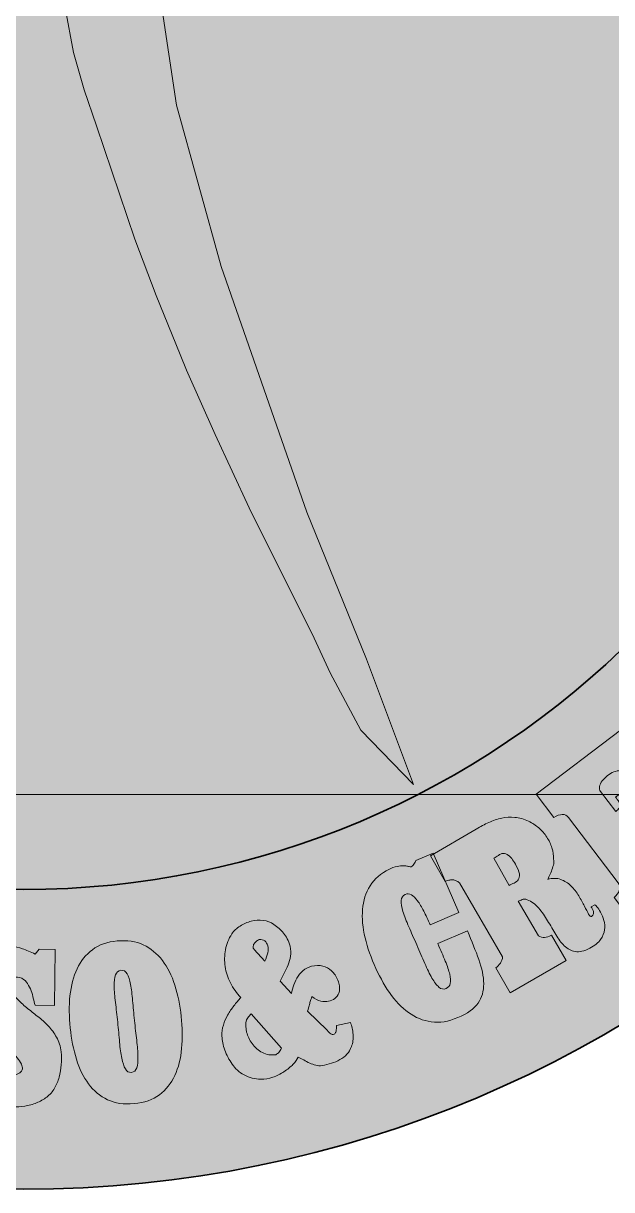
# Model space of a CAD drawing. Header units: millimetres. Extents: x 35 to 157, y -105 to -32.
# Drawn here: x 70 to 87.66, y -105.01 to -70 of the extents above; entities that cross this region are included whole.
import ezdxf

# ---------------------------------------------------------------- set-up
doc = ezdxf.new("R2010")
doc.units = ezdxf.units.MM
doc.header["$MEASUREMENT"] = 0
doc.layers.add('Layer 1', color=7, linetype='Continuous', lineweight=0)
picture_1 = doc.add_image_def('image1.png', size_in_pixel=(2001, 1330))

# ---------------------------------------------------------------- blocks, each defined once
blk = doc.blocks.new('Block_1')
at = {"layer": 'Layer 1'}
h = blk.add_hatch(color=250, dxfattribs=at)
h.dxf.hatch_style = 2
edge = h.paths.add_edge_path()
edge.add_spline(control_points=[(87.931, -91.218), (87.931, -91.218), (89.052, -92.699), (89.052, -92.699), (89.052, -92.699), (88.508, -93.11), (88.508, -93.11), (88.508, -93.11), (88.048, -92.503), (88.048, -92.503), (88.014, -92.458), (87.968, -92.435), (87.912, -92.433), (87.856, -92.432), (87.794, -92.444), (87.727, -92.47), (87.661, -92.496), (87.597, -92.533), (87.536, -92.581), (87.476, -92.63), (87.424, -92.682), (87.381, -92.739), (87.337, -92.796), (87.309, -92.853), (87.297, -92.909), (87.284, -92.965), (87.294, -93.016), (87.329, -93.061), (87.329, -93.061), (87.782, -93.66), (87.782, -93.66), (87.833, -93.622), (87.868, -93.587), (87.887, -93.557), (87.906, -93.527), (87.915, -93.496), (87.913, -93.464), (87.911, -93.433), (87.898, -93.398), (87.873, -93.359), (87.848, -93.32), (87.816, -93.275), (87.778, -93.225), (87.778, -93.225), (88.056, -93.014), (88.056, -93.014), (88.056, -93.014), (89.011, -94.275), (89.011, -94.275), (89.011, -94.275), (88.733, -94.486), (88.733, -94.486), (88.686, -94.425), (88.645, -94.377), (88.611, -94.343), (88.577, -94.309), (88.545, -94.288), (88.516, -94.279), (88.487, -94.27), (88.456, -94.273), (88.424, -94.289), (88.392, -94.304), (88.354, -94.328), (88.312, -94.36), (88.312, -94.36), (88.853, -95.092), (88.853, -95.092), (88.885, -95.134), (88.93, -95.156), (88.988, -95.156), (89.046, -95.157), (89.107, -95.143), (89.173, -95.116), (89.238, -95.088), (89.302, -95.052), (89.365, -95.006), (89.428, -94.961), (89.481, -94.91), (89.523, -94.854), (89.564, -94.798), (89.591, -94.743), (89.604, -94.686), (89.617, -94.63), (89.607, -94.58), (89.572, -94.534), (89.572, -94.534), (88.975, -93.746), (88.975, -93.746), (88.975, -93.746), (89.534, -93.336), (89.534, -93.336), (89.534, -93.336), (90.805, -95.015), (90.805, -95.015), (90.805, -95.015), (88.265, -96.937), (88.265, -96.937), (88.265, -96.937), (87.735, -96.237), (87.735, -96.237), (87.808, -96.182), (87.86, -96.112), (87.889, -96.028), (87.918, -95.944), (87.908, -95.869), (87.859, -95.805), (87.859, -95.805), (86.368, -93.834), (86.368, -93.834), (86.266, -93.717), (86.117, -93.719), (85.921, -93.841), (85.921, -93.841), (85.391, -93.14), (85.391, -93.14), (85.391, -93.14), (87.931, -91.218), (87.931, -91.218)], knot_values=[0, 0, 0, 0, 1, 1, 1, 2, 2, 2, 3, 3, 3, 4, 4, 4, 5, 5, 5, 6, 6, 6, 7, 7, 7, 8, 8, 8, 9, 9, 9, 10, 10, 10, 11, 11, 11, 12, 12, 12, 13, 13, 13, 14, 14, 14, 15, 15, 15, 16, 16, 16, 17, 17, 17, 18, 18, 18, 19, 19, 19, 20, 20, 20, 21, 21, 21, 22, 22, 22, 23, 23, 23, 24, 24, 24, 25, 25, 25, 26, 26, 26, 27, 27, 27, 28, 28, 28, 29, 29, 29, 30, 30, 30, 31, 31, 31, 32, 32, 32, 33, 33, 33, 34, 34, 34, 35, 35, 35, 36, 36, 36, 37, 37, 37, 38, 38, 38, 39, 39, 39, 39], degree=3, periodic=0)
h = blk.add_hatch(color=250, dxfattribs=at)
h.dxf.hatch_style = 2
edge = h.paths.add_edge_path()
edge.add_spline(control_points=[(84.77, -95.236), (84.694, -95.105), (84.626, -95.018), (84.566, -94.975), (84.506, -94.932), (84.452, -94.913), (84.401, -94.918), (84.351, -94.923), (84.304, -94.942), (84.26, -94.975), (84.216, -95.009), (84.172, -95.037), (84.128, -95.058), (84.128, -95.058), (84.583, -95.884), (84.583, -95.884), (84.629, -95.857), (84.678, -95.831), (84.731, -95.806), (84.784, -95.782), (84.826, -95.749), (84.856, -95.706), (84.887, -95.664), (84.898, -95.606), (84.891, -95.533), (84.883, -95.46), (84.843, -95.361), (84.77, -95.236)], knot_values=[0, 0, 0, 0, 1, 1, 1, 2, 2, 2, 3, 3, 3, 4, 4, 4, 5, 5, 5, 6, 6, 6, 7, 7, 7, 8, 8, 8, 9, 9, 9, 9], degree=3, periodic=0)
edge = h.paths.add_edge_path()
edge.add_spline(control_points=[(83.596, -94.186), (83.719, -94.111), (83.845, -94.044), (83.972, -93.986), (84.1, -93.928), (84.229, -93.885), (84.36, -93.858), (84.491, -93.831), (84.624, -93.823), (84.757, -93.835), (84.891, -93.848), (85.028, -93.886), (85.168, -93.952), (85.28, -94.005), (85.382, -94.072), (85.475, -94.153), (85.567, -94.234), (85.646, -94.326), (85.713, -94.427), (85.781, -94.529), (85.832, -94.637), (85.868, -94.75), (85.904, -94.864), (85.92, -94.979), (85.918, -95.095), (85.931, -95.124), (85.932, -95.168), (85.921, -95.225), (85.909, -95.283), (85.892, -95.343), (85.869, -95.405), (85.846, -95.467), (85.822, -95.526), (85.797, -95.581), (85.772, -95.637), (85.754, -95.676), (85.743, -95.699), (85.889, -95.655), (86.019, -95.654), (86.134, -95.698), (86.249, -95.741), (86.351, -95.806), (86.44, -95.893), (86.53, -95.98), (86.607, -96.08), (86.673, -96.193), (86.737, -96.302), (86.793, -96.405), (86.843, -96.501), (86.892, -96.596), (86.934, -96.675), (86.968, -96.737), (87.002, -96.799), (87.031, -96.823), (87.055, -96.809), (87.092, -96.787), (87.112, -96.76), (87.116, -96.728), (87.119, -96.695), (87.115, -96.664), (87.104, -96.634), (87.092, -96.604), (87.079, -96.577), (87.064, -96.555), (87.05, -96.533), (87.044, -96.522), (87.047, -96.52), (87.047, -96.52), (87.152, -96.459), (87.152, -96.459), (87.158, -96.455), (87.18, -96.474), (87.216, -96.516), (87.253, -96.558), (87.29, -96.614), (87.329, -96.683), (87.367, -96.753), (87.4, -96.834), (87.427, -96.926), (87.454, -97.018), (87.461, -97.113), (87.448, -97.211), (87.436, -97.308), (87.396, -97.404), (87.329, -97.5), (87.263, -97.596), (87.154, -97.684), (87.004, -97.763), (86.836, -97.852), (86.69, -97.885), (86.566, -97.861), (86.442, -97.838), (86.333, -97.78), (86.24, -97.69), (86.146, -97.6), (86.061, -97.487), (85.983, -97.353), (85.903, -97.216), (85.822, -97.078), (85.739, -96.94), (85.657, -96.802), (85.568, -96.675), (85.471, -96.558), (85.374, -96.441), (85.26, -96.357), (85.129, -96.307), (85.068, -96.285), (85.016, -96.285), (84.975, -96.305), (84.933, -96.325), (84.894, -96.341), (84.857, -96.354), (84.857, -96.354), (85.461, -97.393), (85.461, -97.393), (85.525, -97.425), (85.587, -97.44), (85.646, -97.438), (85.706, -97.436), (85.774, -97.413), (85.851, -97.368), (85.851, -97.368), (86.292, -98.128), (86.292, -98.128), (86.292, -98.128), (84.614, -99.104), (84.614, -99.104), (84.614, -99.104), (84.186, -98.349), (84.186, -98.349), (84.235, -98.312), (84.279, -98.266), (84.32, -98.21), (84.361, -98.154), (84.383, -98.089), (84.386, -98.018), (84.386, -98.018), (83.096, -95.799), (83.096, -95.799), (83.056, -95.774), (83.022, -95.753), (82.992, -95.737), (82.963, -95.722), (82.933, -95.712), (82.902, -95.708), (82.87, -95.703), (82.836, -95.706), (82.799, -95.715), (82.762, -95.725), (82.717, -95.738), (82.666, -95.756), (82.666, -95.756), (82.219, -94.987), (82.219, -94.987), (82.219, -94.987), (83.596, -94.186), (83.596, -94.186)], knot_values=[0, 0, 0, 0, 1, 1, 1, 2, 2, 2, 3, 3, 3, 4, 4, 4, 5, 5, 5, 6, 6, 6, 7, 7, 7, 8, 8, 8, 9, 9, 9, 10, 10, 10, 11, 11, 11, 12, 12, 12, 13, 13, 13, 14, 14, 14, 15, 15, 15, 16, 16, 16, 17, 17, 17, 18, 18, 18, 19, 19, 19, 20, 20, 20, 21, 21, 21, 22, 22, 22, 23, 23, 23, 24, 24, 24, 25, 25, 25, 26, 26, 26, 27, 27, 27, 28, 28, 28, 29, 29, 29, 30, 30, 30, 31, 31, 31, 32, 32, 32, 33, 33, 33, 34, 34, 34, 35, 35, 35, 36, 36, 36, 37, 37, 37, 38, 38, 38, 39, 39, 39, 40, 40, 40, 41, 41, 41, 42, 42, 42, 43, 43, 43, 44, 44, 44, 45, 45, 45, 46, 46, 46, 47, 47, 47, 48, 48, 48, 49, 49, 49, 50, 50, 50, 51, 51, 51, 52, 52, 52, 52], degree=3, periodic=0)
h = blk.add_hatch(color=250, dxfattribs=at)
h.dxf.hatch_style = 2
edge = h.paths.add_edge_path()
edge.add_spline(control_points=[(82.213, -97.063), (82.147, -96.911), (82.082, -96.772), (82.019, -96.648), (81.955, -96.524), (81.893, -96.42), (81.832, -96.337), (81.771, -96.254), (81.71, -96.195), (81.649, -96.16), (81.587, -96.125), (81.526, -96.121), (81.464, -96.147), (81.39, -96.179), (81.35, -96.24), (81.344, -96.329), (81.339, -96.418), (81.356, -96.53), (81.397, -96.664), (81.438, -96.798), (81.496, -96.95), (81.571, -97.119), (81.646, -97.288), (81.726, -97.47), (81.81, -97.664), (81.894, -97.858), (81.974, -98.043), (82.05, -98.218), (82.125, -98.389), (82.197, -98.536), (82.267, -98.657), (82.337, -98.779), (82.406, -98.87), (82.475, -98.93), (82.543, -98.991), (82.615, -99.005), (82.689, -98.973), (82.76, -98.942), (82.803, -98.891), (82.818, -98.819), (82.833, -98.747), (82.827, -98.656), (82.8, -98.544), (82.773, -98.433), (82.728, -98.301), (82.666, -98.147), (82.603, -97.994), (82.529, -97.82), (82.445, -97.625), (82.445, -97.625), (83.329, -97.243), (83.329, -97.243), (83.464, -97.553), (83.579, -97.841), (83.674, -98.105), (83.769, -98.37), (83.818, -98.611), (83.82, -98.829), (83.823, -99.047), (83.765, -99.241), (83.649, -99.411), (83.532, -99.58), (83.33, -99.726), (83.044, -99.846), (82.758, -99.966), (82.492, -100.008), (82.246, -99.973), (81.999, -99.937), (81.772, -99.844), (81.562, -99.692), (81.352, -99.541), (81.161, -99.341), (80.99, -99.092), (80.819, -98.844), (80.666, -98.564), (80.531, -98.253), (80.397, -97.942), (80.298, -97.637), (80.236, -97.337), (80.173, -97.038), (80.159, -96.759), (80.194, -96.502), (80.228, -96.245), (80.317, -96.016), (80.461, -95.815), (80.605, -95.614), (80.815, -95.456), (81.092, -95.34), (81.183, -95.312), (81.261, -95.295), (81.324, -95.291), (81.387, -95.287), (81.44, -95.287), (81.48, -95.293), (81.521, -95.298), (81.554, -95.305), (81.579, -95.313), (81.604, -95.322), (81.626, -95.323), (81.646, -95.316), (81.666, -95.309), (81.686, -95.293), (81.706, -95.267), (81.725, -95.241), (81.75, -95.197), (81.781, -95.134), (81.781, -95.134), (82.305, -94.907), (82.305, -94.907), (82.305, -94.907), (83.077, -96.688), (83.077, -96.688), (83.077, -96.688), (82.213, -97.063), (82.213, -97.063)], knot_values=[0, 0, 0, 0, 1, 1, 1, 2, 2, 2, 3, 3, 3, 4, 4, 4, 5, 5, 5, 6, 6, 6, 7, 7, 7, 8, 8, 8, 9, 9, 9, 10, 10, 10, 11, 11, 11, 12, 12, 12, 13, 13, 13, 14, 14, 14, 15, 15, 15, 16, 16, 16, 17, 17, 17, 18, 18, 18, 19, 19, 19, 20, 20, 20, 21, 21, 21, 22, 22, 22, 23, 23, 23, 24, 24, 24, 25, 25, 25, 26, 26, 26, 27, 27, 27, 28, 28, 28, 29, 29, 29, 30, 30, 30, 31, 31, 31, 32, 32, 32, 33, 33, 33, 34, 34, 34, 35, 35, 35, 36, 36, 36, 37, 37, 37, 38, 38, 38, 38], degree=3, periodic=0)
h = blk.add_hatch(color=250, dxfattribs=at)
h.dxf.hatch_style = 2
edge = h.paths.add_edge_path()
edge.add_spline(control_points=[(77.077, -97.502), (77.048, -97.517), (77.02, -97.536), (76.994, -97.559), (76.967, -97.583), (76.944, -97.608), (76.926, -97.635), (76.907, -97.662), (76.898, -97.69), (76.896, -97.719), (76.895, -97.749), (76.907, -97.777), (76.932, -97.803), (76.932, -97.803), (77.249, -98.151), (77.249, -98.151), (77.292, -98.067), (77.322, -97.984), (77.337, -97.903), (77.352, -97.823), (77.352, -97.751), (77.337, -97.69), (77.323, -97.628), (77.293, -97.579), (77.249, -97.543), (77.205, -97.508), (77.148, -97.494), (77.077, -97.502)], knot_values=[0, 0, 0, 0, 1, 1, 1, 2, 2, 2, 3, 3, 3, 4, 4, 4, 5, 5, 5, 6, 6, 6, 7, 7, 7, 8, 8, 8, 9, 9, 9, 9], degree=3, periodic=0)
edge = h.paths.add_edge_path()
edge.add_spline(control_points=[(76.842, -99.732), (76.842, -99.732), (76.761, -99.819), (76.761, -99.819), (76.761, -99.819), (76.698, -99.912), (76.698, -99.912), (76.669, -100.037), (76.671, -100.16), (76.703, -100.283), (76.735, -100.402), (76.789, -100.516), (76.865, -100.624), (76.95, -100.74), (77.053, -100.83), (77.175, -100.894), (77.296, -100.959), (77.43, -100.981), (77.578, -100.96), (77.613, -100.94), (77.644, -100.916), (77.671, -100.889), (77.699, -100.861), (77.725, -100.821), (77.751, -100.766), (77.751, -100.766), (76.842, -99.732), (76.842, -99.732)], knot_values=[0, 0, 0, 0, 1, 1, 1, 2, 2, 2, 3, 3, 3, 4, 4, 4, 5, 5, 5, 6, 6, 6, 7, 7, 7, 8, 8, 8, 9, 9, 9, 9], degree=3, periodic=0)
edge = h.paths.add_edge_path()
edge.add_spline(control_points=[(77.521, -97.05), (77.575, -97.09), (77.627, -97.131), (77.677, -97.173), (77.726, -97.214), (77.771, -97.26), (77.811, -97.309), (77.852, -97.359), (77.889, -97.415), (77.922, -97.477), (77.955, -97.54), (77.983, -97.615), (78.006, -97.704), (78.031, -97.811), (78.036, -97.91), (78.022, -98.001), (78.008, -98.092), (77.983, -98.18), (77.947, -98.264), (77.911, -98.349), (77.872, -98.431), (77.829, -98.512), (77.787, -98.592), (77.749, -98.672), (77.714, -98.75), (77.714, -98.75), (78.048, -99.122), (78.048, -99.122), (78.066, -99.037), (78.091, -98.949), (78.124, -98.858), (78.156, -98.767), (78.199, -98.682), (78.253, -98.602), (78.306, -98.522), (78.372, -98.454), (78.45, -98.396), (78.528, -98.34), (78.623, -98.303), (78.736, -98.288), (78.86, -98.273), (78.969, -98.284), (79.063, -98.322), (79.156, -98.359), (79.238, -98.419), (79.308, -98.503), (79.343, -98.541), (79.376, -98.587), (79.405, -98.642), (79.434, -98.696), (79.456, -98.752), (79.471, -98.81), (79.486, -98.865), (79.494, -98.919), (79.495, -98.973), (79.497, -99.028), (79.488, -99.074), (79.469, -99.112), (79.442, -99.174), (79.402, -99.226), (79.35, -99.269), (79.297, -99.312), (79.235, -99.342), (79.165, -99.357), (79.094, -99.372), (79.015, -99.369), (78.93, -99.348), (78.844, -99.327), (78.755, -99.283), (78.665, -99.216), (78.639, -99.285), (78.622, -99.332), (78.615, -99.358), (78.607, -99.383), (78.601, -99.405), (78.596, -99.423), (78.592, -99.44), (78.586, -99.464), (78.579, -99.493), (78.572, -99.522), (78.557, -99.574), (78.533, -99.65), (78.533, -99.65), (79.124, -100.227), (79.124, -100.227), (79.165, -100.282), (79.199, -100.317), (79.229, -100.333), (79.259, -100.349), (79.285, -100.356), (79.306, -100.354), (79.327, -100.352), (79.342, -100.344), (79.351, -100.328), (79.36, -100.313), (79.365, -100.302), (79.367, -100.294), (79.385, -100.282), (79.395, -100.254), (79.396, -100.21), (79.397, -100.165), (79.398, -100.123), (79.398, -100.083), (79.398, -100.083), (79.823, -99.992), (79.823, -99.992), (79.84, -100.042), (79.856, -100.099), (79.87, -100.16), (79.885, -100.222), (79.895, -100.285), (79.899, -100.35), (79.903, -100.415), (79.902, -100.478), (79.895, -100.54), (79.887, -100.602), (79.872, -100.658), (79.849, -100.708), (79.819, -100.803), (79.775, -100.883), (79.715, -100.946), (79.655, -101.01), (79.585, -101.064), (79.506, -101.108), (79.427, -101.153), (79.34, -101.19), (79.248, -101.218), (79.155, -101.246), (79.061, -101.269), (78.967, -101.287), (78.904, -101.296), (78.842, -101.293), (78.781, -101.276), (78.72, -101.259), (78.659, -101.237), (78.597, -101.21), (78.535, -101.182), (78.475, -101.152), (78.416, -101.118), (78.358, -101.084), (78.302, -101.055), (78.248, -101.029), (78.222, -101.098), (78.171, -101.171), (78.095, -101.25), (78.02, -101.328), (77.929, -101.402), (77.825, -101.469), (77.721, -101.537), (77.608, -101.593), (77.486, -101.636), (77.364, -101.679), (77.245, -101.7), (77.128, -101.698), (76.951, -101.694), (76.785, -101.65), (76.63, -101.567), (76.475, -101.484), (76.356, -101.375), (76.273, -101.24), (76.177, -101.113), (76.101, -100.973), (76.047, -100.821), (75.992, -100.67), (75.964, -100.53), (75.963, -100.403), (75.958, -100.287), (75.971, -100.177), (76.004, -100.072), (76.036, -99.967), (76.08, -99.865), (76.134, -99.769), (76.189, -99.672), (76.251, -99.58), (76.321, -99.492), (76.391, -99.404), (76.46, -99.32), (76.53, -99.239), (76.401, -99.11), (76.296, -98.965), (76.216, -98.806), (76.135, -98.647), (76.082, -98.483), (76.058, -98.314), (76.033, -98.145), (76.037, -97.976), (76.068, -97.807), (76.1, -97.638), (76.164, -97.479), (76.259, -97.33), (76.32, -97.241), (76.402, -97.163), (76.507, -97.097), (76.612, -97.031), (76.724, -96.983), (76.844, -96.953), (76.963, -96.923), (77.083, -96.915), (77.204, -96.928), (77.324, -96.942), (77.43, -96.983), (77.521, -97.05)], knot_values=[0, 0, 0, 0, 1, 1, 1, 2, 2, 2, 3, 3, 3, 4, 4, 4, 5, 5, 5, 6, 6, 6, 7, 7, 7, 8, 8, 8, 9, 9, 9, 10, 10, 10, 11, 11, 11, 12, 12, 12, 13, 13, 13, 14, 14, 14, 15, 15, 15, 16, 16, 16, 17, 17, 17, 18, 18, 18, 19, 19, 19, 20, 20, 20, 21, 21, 21, 22, 22, 22, 23, 23, 23, 24, 24, 24, 25, 25, 25, 26, 26, 26, 27, 27, 27, 28, 28, 28, 29, 29, 29, 30, 30, 30, 31, 31, 31, 32, 32, 32, 33, 33, 33, 34, 34, 34, 35, 35, 35, 36, 36, 36, 37, 37, 37, 38, 38, 38, 39, 39, 39, 40, 40, 40, 41, 41, 41, 42, 42, 42, 43, 43, 43, 44, 44, 44, 45, 45, 45, 46, 46, 46, 47, 47, 47, 48, 48, 48, 49, 49, 49, 50, 50, 50, 51, 51, 51, 52, 52, 52, 53, 53, 53, 54, 54, 54, 55, 55, 55, 56, 56, 56, 57, 57, 57, 58, 58, 58, 59, 59, 59, 60, 60, 60, 61, 61, 61, 62, 62, 62, 63, 63, 63, 64, 64, 64, 65, 65, 65, 66, 66, 66, 67, 67, 67, 67], degree=3, periodic=0)
h = blk.add_hatch(color=250, dxfattribs=at)
h.dxf.hatch_style = 2
edge = h.paths.add_edge_path()
edge.add_spline(control_points=[(72.931, -98.426), (72.85, -98.434), (72.795, -98.481), (72.767, -98.565), (72.738, -98.65), (72.725, -98.762), (72.727, -98.902), (72.729, -99.042), (72.742, -99.205), (72.765, -99.39), (72.788, -99.576), (72.81, -99.774), (72.832, -99.984), (72.854, -100.195), (72.873, -100.394), (72.888, -100.58), (72.904, -100.766), (72.926, -100.928), (72.955, -101.065), (72.983, -101.202), (73.019, -101.309), (73.063, -101.386), (73.106, -101.463), (73.168, -101.498), (73.249, -101.489), (73.326, -101.481), (73.378, -101.435), (73.405, -101.351), (73.432, -101.266), (73.444, -101.154), (73.442, -101.014), (73.44, -100.874), (73.427, -100.712), (73.404, -100.526), (73.381, -100.34), (73.359, -100.142), (73.337, -99.932), (73.315, -99.721), (73.296, -99.523), (73.281, -99.337), (73.265, -99.15), (73.244, -98.988), (73.219, -98.851), (73.194, -98.713), (73.16, -98.606), (73.117, -98.529), (73.073, -98.452), (73.011, -98.417), (72.931, -98.426)], knot_values=[0, 0, 0, 0, 1, 1, 1, 2, 2, 2, 3, 3, 3, 4, 4, 4, 5, 5, 5, 6, 6, 6, 7, 7, 7, 8, 8, 8, 9, 9, 9, 10, 10, 10, 11, 11, 11, 12, 12, 12, 13, 13, 13, 14, 14, 14, 15, 15, 15, 16, 16, 16, 16], degree=3, periodic=0)
edge = h.paths.add_edge_path()
edge.add_spline(control_points=[(72.818, -97.544), (73.116, -97.517), (73.377, -97.556), (73.601, -97.662), (73.825, -97.768), (74.016, -97.924), (74.174, -98.129), (74.332, -98.334), (74.457, -98.581), (74.549, -98.869), (74.641, -99.158), (74.704, -99.471), (74.739, -99.808), (74.774, -100.144), (74.779, -100.465), (74.752, -100.769), (74.725, -101.073), (74.657, -101.344), (74.549, -101.58), (74.44, -101.817), (74.286, -102.01), (74.087, -102.16), (73.889, -102.31), (73.634, -102.4), (73.325, -102.428), (73.016, -102.457), (72.75, -102.417), (72.526, -102.309), (72.302, -102.201), (72.112, -102.044), (71.958, -101.836), (71.803, -101.629), (71.682, -101.381), (71.593, -101.092), (71.505, -100.803), (71.443, -100.491), (71.408, -100.154), (71.373, -99.817), (71.37, -99.496), (71.401, -99.192), (71.431, -98.887), (71.502, -98.617), (71.612, -98.382), (71.722, -98.147), (71.876, -97.956), (72.074, -97.807), (72.271, -97.659), (72.519, -97.571), (72.818, -97.544)], knot_values=[0, 0, 0, 0, 1, 1, 1, 2, 2, 2, 3, 3, 3, 4, 4, 4, 5, 5, 5, 6, 6, 6, 7, 7, 7, 8, 8, 8, 9, 9, 9, 10, 10, 10, 11, 11, 11, 12, 12, 12, 13, 13, 13, 14, 14, 14, 15, 15, 15, 16, 16, 16, 16], degree=3, periodic=0)
h = blk.add_hatch(color=250, dxfattribs=at)
h.dxf.hatch_style = 2
edge = h.paths.add_edge_path()
edge.add_spline(control_points=[(70.358, -97.941), (70.358, -97.941), (70.472, -97.795), (70.472, -97.795), (70.472, -97.795), (70.958, -97.802), (70.958, -97.802), (70.958, -97.802), (70.931, -99.48), (70.931, -99.48), (70.931, -99.48), (70.355, -99.47), (70.355, -99.47), (70.334, -99.41), (70.316, -99.342), (70.3, -99.266), (70.283, -99.189), (70.262, -99.114), (70.234, -99.04), (70.207, -98.965), (70.172, -98.894), (70.13, -98.826), (70.087, -98.758), (70.028, -98.705), (69.955, -98.665), (69.864, -98.628), (69.781, -98.623), (69.706, -98.65), (69.657, -98.667), (69.616, -98.699), (69.586, -98.746), (69.555, -98.793), (69.548, -98.85), (69.564, -98.918), (69.622, -99.046), (69.699, -99.16), (69.794, -99.26), (69.89, -99.361), (69.991, -99.456), (70.099, -99.546), (70.207, -99.636), (70.318, -99.724), (70.431, -99.81), (70.544, -99.897), (70.65, -99.991), (70.747, -100.093), (70.844, -100.195), (70.927, -100.31), (70.998, -100.436), (71.068, -100.562), (71.114, -100.709), (71.136, -100.875), (71.145, -101.002), (71.145, -101.13), (71.138, -101.259), (71.131, -101.387), (71.11, -101.511), (71.076, -101.631), (71.043, -101.75), (70.996, -101.861), (70.936, -101.964), (70.876, -102.068), (70.798, -102.157), (70.701, -102.233), (70.612, -102.302), (70.511, -102.36), (70.397, -102.406), (70.283, -102.451), (70.166, -102.484), (70.043, -102.503), (69.921, -102.522), (69.8, -102.526), (69.678, -102.513), (69.557, -102.501), (69.442, -102.469), (69.333, -102.418), (69.302, -102.403), (69.271, -102.386), (69.241, -102.366), (69.212, -102.346), (69.18, -102.33), (69.147, -102.317), (69.113, -102.304), (69.079, -102.294), (69.044, -102.288), (69.009, -102.282), (68.972, -102.287), (68.933, -102.3), (68.861, -102.338), (68.806, -102.402), (68.765, -102.493), (68.765, -102.493), (68.279, -102.464), (68.279, -102.464), (68.279, -102.464), (68.31, -100.533), (68.31, -100.533), (68.31, -100.533), (68.961, -100.543), (68.961, -100.543), (68.988, -100.625), (69.011, -100.714), (69.031, -100.809), (69.051, -100.905), (69.076, -100.998), (69.106, -101.091), (69.136, -101.183), (69.175, -101.268), (69.223, -101.347), (69.271, -101.425), (69.338, -101.49), (69.421, -101.54), (69.576, -101.596), (69.695, -101.601), (69.781, -101.557), (69.802, -101.547), (69.827, -101.536), (69.856, -101.524), (69.884, -101.512), (69.909, -101.495), (69.93, -101.472), (69.952, -101.449), (69.966, -101.419), (69.972, -101.383), (69.978, -101.346), (69.969, -101.299), (69.945, -101.242), (69.869, -101.114), (69.775, -100.995), (69.662, -100.885), (69.549, -100.776), (69.429, -100.668), (69.302, -100.562), (69.175, -100.456), (69.05, -100.348), (68.926, -100.238), (68.803, -100.129), (68.694, -100.009), (68.599, -99.878), (68.504, -99.748), (68.431, -99.604), (68.381, -99.446), (68.331, -99.289), (68.316, -99.109), (68.337, -98.908), (68.339, -98.788), (68.356, -98.669), (68.388, -98.549), (68.419, -98.43), (68.464, -98.32), (68.522, -98.221), (68.58, -98.121), (68.65, -98.035), (68.731, -97.962), (68.811, -97.889), (68.903, -97.836), (69.006, -97.802), (69.13, -97.762), (69.243, -97.734), (69.346, -97.718), (69.448, -97.702), (69.551, -97.699), (69.653, -97.71), (69.755, -97.72), (69.862, -97.744), (69.974, -97.781), (70.087, -97.818), (70.215, -97.872), (70.358, -97.941)], knot_values=[0, 0, 0, 0, 1, 1, 1, 2, 2, 2, 3, 3, 3, 4, 4, 4, 5, 5, 5, 6, 6, 6, 7, 7, 7, 8, 8, 8, 9, 9, 9, 10, 10, 10, 11, 11, 11, 12, 12, 12, 13, 13, 13, 14, 14, 14, 15, 15, 15, 16, 16, 16, 17, 17, 17, 18, 18, 18, 19, 19, 19, 20, 20, 20, 21, 21, 21, 22, 22, 22, 23, 23, 23, 24, 24, 24, 25, 25, 25, 26, 26, 26, 27, 27, 27, 28, 28, 28, 29, 29, 29, 30, 30, 30, 31, 31, 31, 32, 32, 32, 33, 33, 33, 34, 34, 34, 35, 35, 35, 36, 36, 36, 37, 37, 37, 38, 38, 38, 39, 39, 39, 40, 40, 40, 41, 41, 41, 42, 42, 42, 43, 43, 43, 44, 44, 44, 45, 45, 45, 46, 46, 46, 47, 47, 47, 48, 48, 48, 49, 49, 49, 50, 50, 50, 51, 51, 51, 52, 52, 52, 53, 53, 53, 54, 54, 54, 55, 55, 55, 56, 56, 56, 56], degree=3, periodic=0)
for points, knots in [([(87.931, -91.218), (87.931, -91.218), (89.052, -92.699), (89.052, -92.699), (89.052, -92.699), (88.508, -93.11), (88.508, -93.11), (88.508, -93.11), (88.048, -92.503), (88.048, -92.503), (88.014, -92.458), (87.968, -92.435), (87.912, -92.433), (87.856, -92.432), (87.794, -92.444), (87.727, -92.47), (87.661, -92.496), (87.597, -92.533), (87.536, -92.581), (87.476, -92.63), (87.424, -92.682), (87.381, -92.739), (87.337, -92.796), (87.309, -92.853), (87.297, -92.909), (87.284, -92.965), (87.294, -93.016), (87.329, -93.061), (87.329, -93.061), (87.782, -93.66), (87.782, -93.66), (87.833, -93.622), (87.868, -93.587), (87.887, -93.557), (87.906, -93.527), (87.915, -93.496), (87.913, -93.464), (87.911, -93.433), (87.898, -93.398), (87.873, -93.359), (87.848, -93.32), (87.816, -93.275), (87.778, -93.225), (87.778, -93.225), (88.056, -93.014), (88.056, -93.014), (88.056, -93.014), (89.011, -94.275), (89.011, -94.275), (89.011, -94.275), (88.733, -94.486), (88.733, -94.486), (88.686, -94.425), (88.645, -94.377), (88.611, -94.343), (88.577, -94.309), (88.545, -94.288), (88.516, -94.279), (88.487, -94.27), (88.456, -94.273), (88.424, -94.289), (88.392, -94.304), (88.354, -94.328), (88.312, -94.36), (88.312, -94.36), (88.853, -95.092), (88.853, -95.092), (88.885, -95.134), (88.93, -95.156), (88.988, -95.156), (89.046, -95.157), (89.107, -95.143), (89.173, -95.116), (89.238, -95.088), (89.302, -95.052), (89.365, -95.006), (89.428, -94.961), (89.481, -94.91), (89.523, -94.854), (89.564, -94.798), (89.591, -94.743), (89.604, -94.686), (89.617, -94.63), (89.607, -94.58), (89.572, -94.534), (89.572, -94.534), (88.975, -93.746), (88.975, -93.746), (88.975, -93.746), (89.534, -93.336), (89.534, -93.336), (89.534, -93.336), (90.805, -95.015), (90.805, -95.015), (90.805, -95.015), (88.265, -96.937), (88.265, -96.937), (88.265, -96.937), (87.735, -96.237), (87.735, -96.237), (87.808, -96.182), (87.86, -96.112), (87.889, -96.028), (87.918, -95.944), (87.908, -95.869), (87.859, -95.805), (87.859, -95.805), (86.368, -93.834), (86.368, -93.834), (86.266, -93.717), (86.117, -93.719), (85.921, -93.841), (85.921, -93.841), (85.391, -93.14), (85.391, -93.14), (85.391, -93.14), (87.931, -91.218), (87.931, -91.218)], [0, 0, 0, 0, 1, 1, 1, 2, 2, 2, 3, 3, 3, 4, 4, 4, 5, 5, 5, 6, 6, 6, 7, 7, 7, 8, 8, 8, 9, 9, 9, 10, 10, 10, 11, 11, 11, 12, 12, 12, 13, 13, 13, 14, 14, 14, 15, 15, 15, 16, 16, 16, 17, 17, 17, 18, 18, 18, 19, 19, 19, 20, 20, 20, 21, 21, 21, 22, 22, 22, 23, 23, 23, 24, 24, 24, 25, 25, 25, 26, 26, 26, 27, 27, 27, 28, 28, 28, 29, 29, 29, 30, 30, 30, 31, 31, 31, 32, 32, 32, 33, 33, 33, 34, 34, 34, 35, 35, 35, 36, 36, 36, 37, 37, 37, 38, 38, 38, 39, 39, 39, 39]), ([(83.596, -94.186), (83.719, -94.111), (83.845, -94.044), (83.972, -93.986), (84.1, -93.928), (84.229, -93.885), (84.36, -93.858), (84.491, -93.831), (84.624, -93.823), (84.757, -93.835), (84.891, -93.848), (85.028, -93.886), (85.168, -93.952), (85.28, -94.005), (85.382, -94.072), (85.475, -94.153), (85.567, -94.234), (85.646, -94.326), (85.713, -94.427), (85.781, -94.529), (85.832, -94.637), (85.868, -94.75), (85.904, -94.864), (85.92, -94.979), (85.918, -95.095), (85.931, -95.124), (85.932, -95.168), (85.921, -95.225), (85.909, -95.283), (85.892, -95.343), (85.869, -95.405), (85.846, -95.467), (85.822, -95.526), (85.797, -95.581), (85.772, -95.637), (85.754, -95.676), (85.743, -95.699), (85.889, -95.655), (86.019, -95.654), (86.134, -95.698), (86.249, -95.741), (86.351, -95.806), (86.44, -95.893), (86.53, -95.98), (86.607, -96.08), (86.673, -96.193), (86.737, -96.302), (86.793, -96.405), (86.843, -96.501), (86.892, -96.596), (86.934, -96.675), (86.968, -96.737), (87.002, -96.799), (87.031, -96.823), (87.055, -96.809), (87.092, -96.787), (87.112, -96.76), (87.116, -96.728), (87.119, -96.695), (87.115, -96.664), (87.104, -96.634), (87.092, -96.604), (87.079, -96.577), (87.064, -96.555), (87.05, -96.533), (87.044, -96.522), (87.047, -96.52), (87.047, -96.52), (87.152, -96.459), (87.152, -96.459), (87.158, -96.455), (87.18, -96.474), (87.216, -96.516), (87.253, -96.558), (87.29, -96.614), (87.329, -96.683), (87.367, -96.753), (87.4, -96.834), (87.427, -96.926), (87.454, -97.018), (87.461, -97.113), (87.448, -97.211), (87.436, -97.308), (87.396, -97.404), (87.329, -97.5), (87.263, -97.596), (87.154, -97.684), (87.004, -97.763), (86.836, -97.852), (86.69, -97.885), (86.566, -97.861), (86.442, -97.838), (86.333, -97.78), (86.24, -97.69), (86.146, -97.6), (86.061, -97.487), (85.983, -97.353), (85.903, -97.216), (85.822, -97.078), (85.739, -96.94), (85.657, -96.802), (85.568, -96.675), (85.471, -96.558), (85.374, -96.441), (85.26, -96.357), (85.129, -96.307), (85.068, -96.285), (85.016, -96.285), (84.975, -96.305), (84.933, -96.325), (84.894, -96.341), (84.857, -96.354), (84.857, -96.354), (85.461, -97.393), (85.461, -97.393), (85.525, -97.425), (85.587, -97.44), (85.646, -97.438), (85.706, -97.436), (85.774, -97.413), (85.851, -97.368), (85.851, -97.368), (86.292, -98.128), (86.292, -98.128), (86.292, -98.128), (84.614, -99.104), (84.614, -99.104), (84.614, -99.104), (84.186, -98.349), (84.186, -98.349), (84.235, -98.312), (84.279, -98.266), (84.32, -98.21), (84.361, -98.154), (84.383, -98.089), (84.386, -98.018), (84.386, -98.018), (83.096, -95.799), (83.096, -95.799), (83.056, -95.774), (83.022, -95.753), (82.992, -95.737), (82.963, -95.722), (82.933, -95.712), (82.902, -95.708), (82.87, -95.703), (82.836, -95.706), (82.799, -95.715), (82.762, -95.725), (82.717, -95.738), (82.666, -95.756), (82.666, -95.756), (82.219, -94.987), (82.219, -94.987), (82.219, -94.987), (83.596, -94.186), (83.596, -94.186)], [0, 0, 0, 0, 1, 1, 1, 2, 2, 2, 3, 3, 3, 4, 4, 4, 5, 5, 5, 6, 6, 6, 7, 7, 7, 8, 8, 8, 9, 9, 9, 10, 10, 10, 11, 11, 11, 12, 12, 12, 13, 13, 13, 14, 14, 14, 15, 15, 15, 16, 16, 16, 17, 17, 17, 18, 18, 18, 19, 19, 19, 20, 20, 20, 21, 21, 21, 22, 22, 22, 23, 23, 23, 24, 24, 24, 25, 25, 25, 26, 26, 26, 27, 27, 27, 28, 28, 28, 29, 29, 29, 30, 30, 30, 31, 31, 31, 32, 32, 32, 33, 33, 33, 34, 34, 34, 35, 35, 35, 36, 36, 36, 37, 37, 37, 38, 38, 38, 39, 39, 39, 40, 40, 40, 41, 41, 41, 42, 42, 42, 43, 43, 43, 44, 44, 44, 45, 45, 45, 46, 46, 46, 47, 47, 47, 48, 48, 48, 49, 49, 49, 50, 50, 50, 51, 51, 51, 52, 52, 52, 52]), ([(82.213, -97.063), (82.147, -96.911), (82.082, -96.772), (82.019, -96.648), (81.955, -96.524), (81.893, -96.42), (81.832, -96.337), (81.771, -96.254), (81.71, -96.195), (81.649, -96.16), (81.587, -96.125), (81.526, -96.121), (81.464, -96.147), (81.39, -96.179), (81.35, -96.24), (81.344, -96.329), (81.339, -96.418), (81.356, -96.53), (81.397, -96.664), (81.438, -96.798), (81.496, -96.95), (81.571, -97.119), (81.646, -97.288), (81.726, -97.47), (81.81, -97.664), (81.894, -97.858), (81.974, -98.043), (82.05, -98.218), (82.125, -98.389), (82.197, -98.536), (82.267, -98.657), (82.337, -98.779), (82.406, -98.87), (82.475, -98.93), (82.543, -98.991), (82.615, -99.005), (82.689, -98.973), (82.76, -98.942), (82.803, -98.891), (82.818, -98.819), (82.833, -98.747), (82.827, -98.656), (82.8, -98.544), (82.773, -98.433), (82.728, -98.301), (82.666, -98.147), (82.603, -97.994), (82.529, -97.82), (82.445, -97.625), (82.445, -97.625), (83.329, -97.243), (83.329, -97.243), (83.464, -97.553), (83.579, -97.841), (83.674, -98.105), (83.769, -98.37), (83.818, -98.611), (83.82, -98.829), (83.823, -99.047), (83.765, -99.241), (83.649, -99.411), (83.532, -99.58), (83.33, -99.726), (83.044, -99.846), (82.758, -99.966), (82.492, -100.008), (82.246, -99.973), (81.999, -99.937), (81.772, -99.844), (81.562, -99.692), (81.352, -99.541), (81.161, -99.341), (80.99, -99.092), (80.819, -98.844), (80.666, -98.564), (80.531, -98.253), (80.397, -97.942), (80.298, -97.637), (80.236, -97.337), (80.173, -97.038), (80.159, -96.759), (80.194, -96.502), (80.228, -96.245), (80.317, -96.016), (80.461, -95.815), (80.605, -95.614), (80.815, -95.456), (81.092, -95.34), (81.183, -95.312), (81.261, -95.295), (81.324, -95.291), (81.387, -95.287), (81.44, -95.287), (81.48, -95.293), (81.521, -95.298), (81.554, -95.305), (81.579, -95.313), (81.604, -95.322), (81.626, -95.323), (81.646, -95.316), (81.666, -95.309), (81.686, -95.293), (81.706, -95.267), (81.725, -95.241), (81.75, -95.197), (81.781, -95.134), (81.781, -95.134), (82.305, -94.907), (82.305, -94.907), (82.305, -94.907), (83.077, -96.688), (83.077, -96.688), (83.077, -96.688), (82.213, -97.063), (82.213, -97.063)], [0, 0, 0, 0, 1, 1, 1, 2, 2, 2, 3, 3, 3, 4, 4, 4, 5, 5, 5, 6, 6, 6, 7, 7, 7, 8, 8, 8, 9, 9, 9, 10, 10, 10, 11, 11, 11, 12, 12, 12, 13, 13, 13, 14, 14, 14, 15, 15, 15, 16, 16, 16, 17, 17, 17, 18, 18, 18, 19, 19, 19, 20, 20, 20, 21, 21, 21, 22, 22, 22, 23, 23, 23, 24, 24, 24, 25, 25, 25, 26, 26, 26, 27, 27, 27, 28, 28, 28, 29, 29, 29, 30, 30, 30, 31, 31, 31, 32, 32, 32, 33, 33, 33, 34, 34, 34, 35, 35, 35, 36, 36, 36, 37, 37, 37, 38, 38, 38, 38]), ([(84.77, -95.236), (84.694, -95.105), (84.626, -95.018), (84.566, -94.975), (84.506, -94.932), (84.452, -94.913), (84.401, -94.918), (84.351, -94.923), (84.304, -94.942), (84.26, -94.975), (84.216, -95.009), (84.172, -95.037), (84.128, -95.058), (84.128, -95.058), (84.583, -95.884), (84.583, -95.884), (84.629, -95.857), (84.678, -95.831), (84.731, -95.806), (84.784, -95.782), (84.826, -95.749), (84.856, -95.706), (84.887, -95.664), (84.898, -95.606), (84.891, -95.533), (84.883, -95.46), (84.843, -95.361), (84.77, -95.236)], [0, 0, 0, 0, 1, 1, 1, 2, 2, 2, 3, 3, 3, 4, 4, 4, 5, 5, 5, 6, 6, 6, 7, 7, 7, 8, 8, 8, 9, 9, 9, 9]), ([(77.521, -97.05), (77.575, -97.09), (77.627, -97.131), (77.677, -97.173), (77.726, -97.214), (77.771, -97.26), (77.811, -97.309), (77.852, -97.359), (77.889, -97.415), (77.922, -97.477), (77.955, -97.54), (77.983, -97.615), (78.006, -97.704), (78.031, -97.811), (78.036, -97.91), (78.022, -98.001), (78.008, -98.092), (77.983, -98.18), (77.947, -98.264), (77.911, -98.349), (77.872, -98.431), (77.829, -98.512), (77.787, -98.592), (77.749, -98.672), (77.714, -98.75), (77.714, -98.75), (78.048, -99.122), (78.048, -99.122), (78.066, -99.037), (78.091, -98.949), (78.124, -98.858), (78.156, -98.767), (78.199, -98.682), (78.253, -98.602), (78.306, -98.522), (78.372, -98.454), (78.45, -98.396), (78.528, -98.34), (78.623, -98.303), (78.736, -98.288), (78.86, -98.273), (78.969, -98.284), (79.063, -98.322), (79.156, -98.359), (79.238, -98.419), (79.308, -98.503), (79.343, -98.541), (79.376, -98.587), (79.405, -98.642), (79.434, -98.696), (79.456, -98.752), (79.471, -98.81), (79.486, -98.865), (79.494, -98.919), (79.495, -98.973), (79.497, -99.028), (79.488, -99.074), (79.469, -99.112), (79.442, -99.174), (79.402, -99.226), (79.35, -99.269), (79.297, -99.312), (79.235, -99.342), (79.165, -99.357), (79.094, -99.372), (79.015, -99.369), (78.93, -99.348), (78.844, -99.327), (78.755, -99.283), (78.665, -99.216), (78.639, -99.285), (78.622, -99.332), (78.615, -99.358), (78.607, -99.383), (78.601, -99.405), (78.596, -99.423), (78.592, -99.44), (78.586, -99.464), (78.579, -99.493), (78.572, -99.522), (78.557, -99.574), (78.533, -99.65), (78.533, -99.65), (79.124, -100.227), (79.124, -100.227), (79.165, -100.282), (79.199, -100.317), (79.229, -100.333), (79.259, -100.349), (79.285, -100.356), (79.306, -100.354), (79.327, -100.352), (79.342, -100.344), (79.351, -100.328), (79.36, -100.313), (79.365, -100.302), (79.367, -100.294), (79.385, -100.282), (79.395, -100.254), (79.396, -100.21), (79.397, -100.165), (79.398, -100.123), (79.398, -100.083), (79.398, -100.083), (79.823, -99.992), (79.823, -99.992), (79.84, -100.042), (79.856, -100.099), (79.87, -100.16), (79.885, -100.222), (79.895, -100.285), (79.899, -100.35), (79.903, -100.415), (79.902, -100.478), (79.895, -100.54), (79.887, -100.602), (79.872, -100.658), (79.849, -100.708), (79.819, -100.803), (79.775, -100.883), (79.715, -100.946), (79.655, -101.01), (79.585, -101.064), (79.506, -101.108), (79.427, -101.153), (79.34, -101.19), (79.248, -101.218), (79.155, -101.246), (79.061, -101.269), (78.967, -101.287), (78.904, -101.296), (78.842, -101.293), (78.781, -101.276), (78.72, -101.259), (78.659, -101.237), (78.597, -101.21), (78.535, -101.182), (78.475, -101.152), (78.416, -101.118), (78.358, -101.084), (78.302, -101.055), (78.248, -101.029), (78.222, -101.098), (78.171, -101.171), (78.095, -101.25), (78.02, -101.328), (77.929, -101.402), (77.825, -101.469), (77.721, -101.537), (77.608, -101.593), (77.486, -101.636), (77.364, -101.679), (77.245, -101.7), (77.128, -101.698), (76.951, -101.694), (76.785, -101.65), (76.63, -101.567), (76.475, -101.484), (76.356, -101.375), (76.273, -101.24), (76.177, -101.113), (76.101, -100.973), (76.047, -100.821), (75.992, -100.67), (75.964, -100.53), (75.963, -100.403), (75.958, -100.287), (75.971, -100.177), (76.004, -100.072), (76.036, -99.967), (76.08, -99.865), (76.134, -99.769), (76.189, -99.672), (76.251, -99.58), (76.321, -99.492), (76.391, -99.404), (76.46, -99.32), (76.53, -99.239), (76.401, -99.11), (76.296, -98.965), (76.216, -98.806), (76.135, -98.647), (76.082, -98.483), (76.058, -98.314), (76.033, -98.145), (76.037, -97.976), (76.068, -97.807), (76.1, -97.638), (76.164, -97.479), (76.259, -97.33), (76.32, -97.241), (76.402, -97.163), (76.507, -97.097), (76.612, -97.031), (76.724, -96.983), (76.844, -96.953), (76.963, -96.923), (77.083, -96.915), (77.204, -96.928), (77.324, -96.942), (77.43, -96.983), (77.521, -97.05)], [0, 0, 0, 0, 1, 1, 1, 2, 2, 2, 3, 3, 3, 4, 4, 4, 5, 5, 5, 6, 6, 6, 7, 7, 7, 8, 8, 8, 9, 9, 9, 10, 10, 10, 11, 11, 11, 12, 12, 12, 13, 13, 13, 14, 14, 14, 15, 15, 15, 16, 16, 16, 17, 17, 17, 18, 18, 18, 19, 19, 19, 20, 20, 20, 21, 21, 21, 22, 22, 22, 23, 23, 23, 24, 24, 24, 25, 25, 25, 26, 26, 26, 27, 27, 27, 28, 28, 28, 29, 29, 29, 30, 30, 30, 31, 31, 31, 32, 32, 32, 33, 33, 33, 34, 34, 34, 35, 35, 35, 36, 36, 36, 37, 37, 37, 38, 38, 38, 39, 39, 39, 40, 40, 40, 41, 41, 41, 42, 42, 42, 43, 43, 43, 44, 44, 44, 45, 45, 45, 46, 46, 46, 47, 47, 47, 48, 48, 48, 49, 49, 49, 50, 50, 50, 51, 51, 51, 52, 52, 52, 53, 53, 53, 54, 54, 54, 55, 55, 55, 56, 56, 56, 57, 57, 57, 58, 58, 58, 59, 59, 59, 60, 60, 60, 61, 61, 61, 62, 62, 62, 63, 63, 63, 64, 64, 64, 65, 65, 65, 66, 66, 66, 67, 67, 67, 67]), ([(72.818, -97.544), (73.116, -97.517), (73.377, -97.556), (73.601, -97.662), (73.825, -97.768), (74.016, -97.924), (74.174, -98.129), (74.332, -98.334), (74.457, -98.581), (74.549, -98.869), (74.641, -99.158), (74.704, -99.471), (74.739, -99.808), (74.774, -100.144), (74.779, -100.465), (74.752, -100.769), (74.725, -101.073), (74.657, -101.344), (74.549, -101.58), (74.44, -101.817), (74.286, -102.01), (74.087, -102.16), (73.889, -102.31), (73.634, -102.4), (73.325, -102.428), (73.016, -102.457), (72.75, -102.417), (72.526, -102.309), (72.302, -102.201), (72.112, -102.044), (71.958, -101.836), (71.803, -101.629), (71.682, -101.381), (71.593, -101.092), (71.505, -100.803), (71.443, -100.491), (71.408, -100.154), (71.373, -99.817), (71.37, -99.496), (71.401, -99.192), (71.431, -98.887), (71.502, -98.617), (71.612, -98.382), (71.722, -98.147), (71.876, -97.956), (72.074, -97.807), (72.271, -97.659), (72.519, -97.571), (72.818, -97.544)], [0, 0, 0, 0, 1, 1, 1, 2, 2, 2, 3, 3, 3, 4, 4, 4, 5, 5, 5, 6, 6, 6, 7, 7, 7, 8, 8, 8, 9, 9, 9, 10, 10, 10, 11, 11, 11, 12, 12, 12, 13, 13, 13, 14, 14, 14, 15, 15, 15, 16, 16, 16, 16]), ([(77.077, -97.502), (77.048, -97.517), (77.02, -97.536), (76.994, -97.559), (76.967, -97.583), (76.944, -97.608), (76.926, -97.635), (76.907, -97.662), (76.898, -97.69), (76.896, -97.719), (76.895, -97.749), (76.907, -97.777), (76.932, -97.803), (76.932, -97.803), (77.249, -98.151), (77.249, -98.151), (77.292, -98.067), (77.322, -97.984), (77.337, -97.903), (77.352, -97.823), (77.352, -97.751), (77.337, -97.69), (77.323, -97.628), (77.293, -97.579), (77.249, -97.543), (77.205, -97.508), (77.148, -97.494), (77.077, -97.502)], [0, 0, 0, 0, 1, 1, 1, 2, 2, 2, 3, 3, 3, 4, 4, 4, 5, 5, 5, 6, 6, 6, 7, 7, 7, 8, 8, 8, 9, 9, 9, 9]), ([(70.358, -97.941), (70.358, -97.941), (70.472, -97.795), (70.472, -97.795), (70.472, -97.795), (70.958, -97.802), (70.958, -97.802), (70.958, -97.802), (70.931, -99.48), (70.931, -99.48), (70.931, -99.48), (70.355, -99.47), (70.355, -99.47), (70.334, -99.41), (70.316, -99.342), (70.3, -99.266), (70.283, -99.189), (70.262, -99.114), (70.234, -99.04), (70.207, -98.965), (70.172, -98.894), (70.13, -98.826), (70.087, -98.758), (70.028, -98.705), (69.955, -98.665), (69.864, -98.628), (69.781, -98.623), (69.706, -98.65), (69.657, -98.667), (69.616, -98.699), (69.586, -98.746), (69.555, -98.793), (69.548, -98.85), (69.564, -98.918), (69.622, -99.046), (69.699, -99.16), (69.794, -99.26), (69.89, -99.361), (69.991, -99.456), (70.099, -99.546), (70.207, -99.636), (70.318, -99.724), (70.431, -99.81), (70.544, -99.897), (70.65, -99.991), (70.747, -100.093), (70.844, -100.195), (70.927, -100.31), (70.998, -100.436), (71.068, -100.562), (71.114, -100.709), (71.136, -100.875), (71.145, -101.002), (71.145, -101.13), (71.138, -101.259), (71.131, -101.387), (71.11, -101.511), (71.076, -101.631), (71.043, -101.75), (70.996, -101.861), (70.936, -101.964), (70.876, -102.068), (70.798, -102.157), (70.701, -102.233), (70.612, -102.302), (70.511, -102.36), (70.397, -102.406), (70.283, -102.451), (70.166, -102.484), (70.043, -102.503), (69.921, -102.522), (69.8, -102.526), (69.678, -102.513), (69.557, -102.501), (69.442, -102.469), (69.333, -102.418), (69.302, -102.403), (69.271, -102.386), (69.241, -102.366), (69.212, -102.346), (69.18, -102.33), (69.147, -102.317), (69.113, -102.304), (69.079, -102.294), (69.044, -102.288), (69.009, -102.282), (68.972, -102.287), (68.933, -102.3), (68.861, -102.338), (68.806, -102.402), (68.765, -102.493), (68.765, -102.493), (68.279, -102.464), (68.279, -102.464), (68.279, -102.464), (68.31, -100.533), (68.31, -100.533), (68.31, -100.533), (68.961, -100.543), (68.961, -100.543), (68.988, -100.625), (69.011, -100.714), (69.031, -100.809), (69.051, -100.905), (69.076, -100.998), (69.106, -101.091), (69.136, -101.183), (69.175, -101.268), (69.223, -101.347), (69.271, -101.425), (69.338, -101.49), (69.421, -101.54), (69.576, -101.596), (69.695, -101.601), (69.781, -101.557), (69.802, -101.547), (69.827, -101.536), (69.856, -101.524), (69.884, -101.512), (69.909, -101.495), (69.93, -101.472), (69.952, -101.449), (69.966, -101.419), (69.972, -101.383), (69.978, -101.346), (69.969, -101.299), (69.945, -101.242), (69.869, -101.114), (69.775, -100.995), (69.662, -100.885), (69.549, -100.776), (69.429, -100.668), (69.302, -100.562), (69.175, -100.456), (69.05, -100.348), (68.926, -100.238), (68.803, -100.129), (68.694, -100.009), (68.599, -99.878), (68.504, -99.748), (68.431, -99.604), (68.381, -99.446), (68.331, -99.289), (68.316, -99.109), (68.337, -98.908), (68.339, -98.788), (68.356, -98.669), (68.388, -98.549), (68.419, -98.43), (68.464, -98.32), (68.522, -98.221), (68.58, -98.121), (68.65, -98.035), (68.731, -97.962), (68.811, -97.889), (68.903, -97.836), (69.006, -97.802), (69.13, -97.762), (69.243, -97.734), (69.346, -97.718), (69.448, -97.702), (69.551, -97.699), (69.653, -97.71), (69.755, -97.72), (69.862, -97.744), (69.974, -97.781), (70.087, -97.818), (70.215, -97.872), (70.358, -97.941)], [0, 0, 0, 0, 1, 1, 1, 2, 2, 2, 3, 3, 3, 4, 4, 4, 5, 5, 5, 6, 6, 6, 7, 7, 7, 8, 8, 8, 9, 9, 9, 10, 10, 10, 11, 11, 11, 12, 12, 12, 13, 13, 13, 14, 14, 14, 15, 15, 15, 16, 16, 16, 17, 17, 17, 18, 18, 18, 19, 19, 19, 20, 20, 20, 21, 21, 21, 22, 22, 22, 23, 23, 23, 24, 24, 24, 25, 25, 25, 26, 26, 26, 27, 27, 27, 28, 28, 28, 29, 29, 29, 30, 30, 30, 31, 31, 31, 32, 32, 32, 33, 33, 33, 34, 34, 34, 35, 35, 35, 36, 36, 36, 37, 37, 37, 38, 38, 38, 39, 39, 39, 40, 40, 40, 41, 41, 41, 42, 42, 42, 43, 43, 43, 44, 44, 44, 45, 45, 45, 46, 46, 46, 47, 47, 47, 48, 48, 48, 49, 49, 49, 50, 50, 50, 51, 51, 51, 52, 52, 52, 53, 53, 53, 54, 54, 54, 55, 55, 55, 56, 56, 56, 56]), ([(72.931, -98.426), (72.85, -98.434), (72.795, -98.481), (72.767, -98.565), (72.738, -98.65), (72.725, -98.762), (72.727, -98.902), (72.729, -99.042), (72.742, -99.205), (72.765, -99.39), (72.788, -99.576), (72.81, -99.774), (72.832, -99.984), (72.854, -100.195), (72.873, -100.394), (72.888, -100.58), (72.904, -100.766), (72.926, -100.928), (72.955, -101.065), (72.983, -101.202), (73.019, -101.309), (73.063, -101.386), (73.106, -101.463), (73.168, -101.498), (73.249, -101.489), (73.326, -101.481), (73.378, -101.435), (73.405, -101.351), (73.432, -101.266), (73.444, -101.154), (73.442, -101.014), (73.44, -100.874), (73.427, -100.712), (73.404, -100.526), (73.381, -100.34), (73.359, -100.142), (73.337, -99.932), (73.315, -99.721), (73.296, -99.523), (73.281, -99.337), (73.265, -99.15), (73.244, -98.988), (73.219, -98.851), (73.194, -98.713), (73.16, -98.606), (73.117, -98.529), (73.073, -98.452), (73.011, -98.417), (72.931, -98.426)], [0, 0, 0, 0, 1, 1, 1, 2, 2, 2, 3, 3, 3, 4, 4, 4, 5, 5, 5, 6, 6, 6, 7, 7, 7, 8, 8, 8, 9, 9, 9, 10, 10, 10, 11, 11, 11, 12, 12, 12, 13, 13, 13, 14, 14, 14, 15, 15, 15, 16, 16, 16, 16]), ([(76.842, -99.732), (76.842, -99.732), (76.761, -99.819), (76.761, -99.819), (76.761, -99.819), (76.698, -99.912), (76.698, -99.912), (76.669, -100.037), (76.671, -100.16), (76.703, -100.283), (76.735, -100.402), (76.789, -100.516), (76.865, -100.624), (76.95, -100.74), (77.053, -100.83), (77.175, -100.894), (77.296, -100.959), (77.43, -100.981), (77.578, -100.96), (77.613, -100.94), (77.644, -100.916), (77.671, -100.889), (77.699, -100.861), (77.725, -100.821), (77.751, -100.766), (77.751, -100.766), (76.842, -99.732), (76.842, -99.732)], [0, 0, 0, 0, 1, 1, 1, 2, 2, 2, 3, 3, 3, 4, 4, 4, 5, 5, 5, 6, 6, 6, 7, 7, 7, 8, 8, 8, 9, 9, 9, 9])]:
    blk.add_open_spline(points, degree=3, knots=knots, dxfattribs=at)
blk = doc.blocks.new('Block_0')
at = {"layer": 'Layer 1'}
blk.add_blockref('Block_1', (0, 0), dxfattribs=at)

msp = doc.modelspace()

# ---------------------------------------------------------------- hatches: boundary and pattern name
at = {"layer": 'Layer 1'}
h = msp.add_hatch(color=7, dxfattribs=at)
h.dxf.hatch_style = 2
edge = h.paths.add_edge_path()
edge.add_arc((70, -70), 35, 0, 360)
h = msp.add_hatch(color=250, dxfattribs=at)
h.dxf.hatch_style = 2
h.paths.add_polyline_path([(81.716, -92.849), (80.3, -89.087), (78.507, -84.678), (75.935, -77.304), (74.601, -72.455), (73.91, -67.853), (73.93, -66.741), (73.974, -65.403), (74.142, -64.135), (74.399, -62.841), (74.901, -61.065), (75.568, -59.046), (76.013, -57.86), (77.172, -55.254), (78.46, -52.881), (80.071, -50.36), (81.48, -48.648), (82.464, -47.313), (81.723, -47.151), (80.9, -47.569), (79.795, -48.776), (78.682, -50.326), (77.624, -51.911), (76.31, -54.041), (75.4, -55.517), (72.703, -60.802), (71.695, -63.185), (71.456, -63.977), (71.249, -65.564), (71.168, -66.889), (71.138, -68.37), (71.254, -69.533), (71.507, -70.873), (71.83, -72), (72.194, -73.077), (73.347, -76.475), (73.984, -78.168), (74.707, -79.938), (74.901, -80.411), (75.757, -82.346), (76.781, -84.544), (78.726, -88.457), (79.212, -89.498), (80.132, -91.217)])

# ---------------------------------------------------------------- linework, layer by layer
msp.add_lwpolyline([(71.254, -69.533), (71.507, -70.873), (71.83, -72), (72.194, -73.077), (73.347, -76.475), (73.984, -78.168), (74.707, -79.938), (74.901, -80.411), (75.757, -82.346), (76.781, -84.544), (78.726, -88.457), (79.212, -89.498), (80.132, -91.217), (81.716, -92.849), (80.3, -89.087), (78.507, -84.678), (75.935, -77.304), (74.601, -72.455), (73.91, -67.853)], dxfattribs=at)
at = {"layer": 'Layer 1', "color": 250, "lineweight": 35}
for radius in [35, 26]:
    msp.add_circle((70, -70), radius, dxfattribs=at)

# ---------------------------------------------------------------- block references
at = {"layer": 'Layer 1'}
msp.add_blockref('Block_0', (0, 0), dxfattribs=at)

# ---------------------------------------------------------------- pictures from other files: only their frames are drawn
image = msp.add_image(picture_1, insert=(35.166, -93.153), size_in_units=(69.668, 46.306), dxfattribs=at)

doc.saveas('drawing.dxf')
